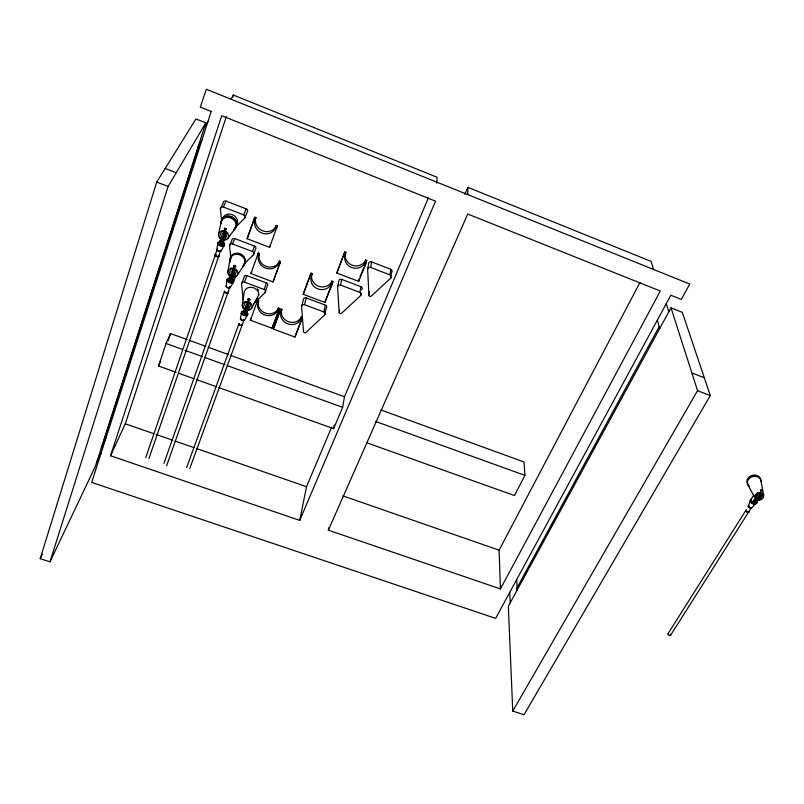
<?xml version="1.0" encoding="UTF-8"?>
<svg xmlns="http://www.w3.org/2000/svg" width="804" height="804" viewBox="0 0 804 804"><rect width="100%" height="100%" fill="white"/><g stroke="black" fill="none" stroke-linecap="round" stroke-linejoin="round"><path stroke-width="1.21" d="M467.807 194.618L467.827 187.342L651.069 261.38L653.652 269.672M436.713 183.242L437.095 177.272L233.411 95.053L230.949 99.394M222.085 236.868L222.296 237.783M245.733 307.218C245.994 310.696 249.3 307.962 248.788 304.475C247.23 301.108 243.893 307.54 246.165 308.857M248.607 304.977L246.838 304.213M391.91 271.963A2.07 1.909 11.3 0 0 390.784 269.32L371.589 261.903A2.221 2.05 14.2 0 0 368.604 263.823L367.639 269.38L368.925 295.219A1.367 1.246 12.3 0 0 371.257 296.113L390.784 278.083L391.518 272.466A2.07 1.909 11.3 0 0 391.739 272.224M390.784 278.083A2.08 1.92 11.1 0 0 390.041 274.918L390.784 269.32M216.869 249.552L217.703 243.371M226.115 286.194L226.969 280.194M242.265 305.269L244.054 293.058A7.487 6.643 22.3 0 1 249.873 287.239L253.692 287.721L256.878 289.912A7.477 6.633 22.3 0 1 258.757 294.907M240.466 318.746L241.331 312.947M368.925 295.219L369.488 291.782M328.374 530.168L467.747 214.035L660.305 291.018L500.42 588.93L328.374 530.168L328.766 527.766M367.639 269.38A2.241 2.07 13.9 0 1 370.654 267.451L371.589 261.903M218.768 387.568L333.62 428.653L342.645 407.326L344.484 396.744L428.321 198.065M361.689 289.812A2.05 1.879 13.8 0 0 360.916 286.706L341.77 279.4A2.211 2.02 16.2 0 0 338.826 281.289L337.6 286.978L339.187 312.444A1.357 1.226 14.3 0 0 341.519 313.319L360.674 295.56L361.076 293.259M227.803 272.084L229.914 260.255A7.668 6.844 25.6 0 1 235.813 254.235L239.713 254.737L242.979 256.999A7.668 6.834 25.6 0 1 244.929 262.164L243.743 265.501L237.09 275.571A5.136 4.563 25 0 1 228.366 274.466A5.136 4.563 25 0 1 233.07 268.074A5.136 4.563 25 0 1 237.09 275.571M366.302 262.697L366.714 260.375L365.659 259.963A10.613 9.809 16.5 0 1 360.162 265.25L357.549 265.903A10.613 9.809 16.5 0 1 347.67 262.104L346.202 259.873A10.613 9.809 16.5 0 1 345.861 252.325L344.795 251.913L336.816 273.038L358.684 281.39L366.302 262.697L365.237 262.285A10.663 9.839 16.4 0 1 359.73 267.591L357.097 268.245A10.663 9.839 16.4 0 1 347.187 264.436L345.71 262.194A10.663 9.839 16.4 0 1 345.358 254.617L345.861 252.325M365.237 262.285L365.659 259.963M360.674 295.56A2.07 1.889 13.5 0 0 359.89 292.435L360.916 286.706M333.62 428.653L334.263 425.065M358.684 281.39L359.117 279.018M299.731 520.389L435.547 201.161L221.713 115.675L110.53 455.757L299.731 520.389L306.525 486.701L331.7 427.055M258.747 294.917L251.34 308.635A5.015 4.422 21.8 0 1 242.798 307.57A5.015 4.422 21.8 0 1 247.451 301.399A5.015 4.422 21.8 0 1 251.34 308.635M218.708 233.602L221.14 221.723M339.187 312.444L339.67 310.093M337.6 286.978A2.231 2.03 16 0 1 340.564 285.078L341.77 279.4M336.816 273.038L344.795 251.913M760.433 491.204L762.081 490.681L760.745 489.787L760.343 490.239L761.177 490.993L760.574 490.551C763.9 490.641 758.494 491.224 761.267 490.249M760.755 490.621L761.408 490.239M332.293 284.124L332.906 281.45L331.851 281.048A10.552 9.598 18.3 0 1 326.484 286.244L323.891 286.877A10.552 9.598 18.3 0 1 314.062 283.149L312.565 280.958A10.552 9.598 18.3 0 1 312.123 273.531L311.058 273.129L303.208 294.284L325.007 302.505L332.293 284.124L331.238 283.722A10.603 9.638 18.2 0 1 325.851 288.937L323.248 289.581A10.603 9.638 18.2 0 1 313.369 285.832L311.872 283.631A10.603 9.638 18.2 0 1 311.419 276.184L312.123 273.531M331.238 283.722L331.851 281.048M324.625 314.997L326.183 308.183A2.05 1.839 16.1 0 0 325.369 305.138L306.264 297.942A2.201 1.98 18.1 0 0 303.379 299.802L301.58 306.545L303.54 331.63A1.357 1.206 16.3 0 0 305.872 332.494L324.625 314.997A2.07 1.859 15.8 0 0 323.811 311.922L325.369 305.138M325.007 302.505L325.64 299.761M218.879 256.386L220.266 250.979M301.882 319.218L302.445 317.047L301.399 316.655A10.422 9.296 18.4 0 1 296.184 321.7L293.641 322.314A10.422 9.296 18.4 0 1 283.912 318.696L282.415 316.575A10.422 9.296 18.4 0 1 281.882 309.369L280.837 308.977L273.39 329.067L294.937 337.037L301.882 319.218L300.837 318.826A10.452 9.316 18.3 0 1 295.601 323.881L293.048 324.504A10.452 9.316 18.3 0 1 283.279 320.876L281.772 318.746A10.452 9.316 18.3 0 1 281.239 311.52L281.882 309.369M228.075 292.827L229.462 287.581M301.58 306.545A2.221 1.99 17.8 0 1 304.495 304.666L306.264 297.942M300.837 318.826L301.399 316.655M294.937 337.037L301.58 319.268M303.208 294.284L311.058 273.129M231.351 274.094C231.622 277.661 234.989 274.767 234.446 271.249C232.848 267.762 229.441 274.405 231.783 275.742M234.235 271.812L233.863 271.008L232.446 270.938M242.346 325.158L243.733 320.092M273.39 329.067L280.837 308.977M278.877 310.294L279.43 308.455L278.385 308.063A10.492 9.326 20.5 0 1 273.199 313.138L270.657 313.761A10.492 9.326 20.5 0 1 260.848 310.113L259.33 307.972A10.492 9.326 20.5 0 1 258.727 300.716L257.662 300.324L250.396 320.213L272.094 328.233L278.877 310.294L277.822 309.902A10.522 9.346 20.5 0 1 272.626 314.997L270.074 315.62A10.522 9.346 20.5 0 1 260.235 311.962L258.707 309.821A10.522 9.346 20.5 0 1 258.104 302.545L258.727 300.716M272.094 328.233L279.43 308.455M277.822 309.902L278.385 308.063M40.2 558.669L156.73 182.056L195.975 118.912L205.844 122.841L95.435 466.189L49.999 561.825L40.2 558.669L42.391 554.177M49.999 561.825L168.086 186.438L205.844 122.841M102.279 445.898L199 145.303M258.315 253.049L250.908 273.561L273.018 281.902L280.516 261.501L279.45 261.089A10.733 9.678 24.1 0 1 274.154 266.375L271.561 267.028A10.733 9.678 24.1 0 1 261.561 263.23L260.014 261.009A10.733 9.678 24.1 0 1 259.401 253.461L258.315 253.049L257.682 254.767L258.767 255.18A10.764 9.698 24 0 0 259.38 262.747L260.938 264.978A10.764 9.698 24 0 0 270.968 268.777L273.571 268.124A10.764 9.698 24 0 0 278.877 262.828L279.45 261.089M273.018 281.902L280.516 261.501M110.53 455.757L125.303 423.788L226.356 116.49M232.627 97.435L233.411 95.053M253.622 303.691L265.059 292.656L267.27 286.023A2.08 1.859 22.1 0 0 266.375 282.918L246.918 275.591A2.241 1.99 23.9 0 0 244.044 277.481L241.572 284.043L243.21 299.872M176.217 372.352L158.488 366.011L166.046 343.469L170.569 333.549L187.02 339.529M168.207 340.594L170.569 333.549M265.059 292.656A2.1 1.879 21.8 0 0 264.154 289.52L266.375 282.918M250.396 320.213L251.039 318.354M257.662 300.324L257.049 302.153L258.104 302.545M145.755 457.566L215.271 255.019M222.587 237.944L224.296 234.698L223.04 238.115L222.819 237.492M221.291 243.833L220.557 244.285L221.321 242.275L221.09 244.255M221.01 244.456L221.381 243.381M148.901 458.642L218.668 256.305M246.366 308.927L246.557 307.6L246.275 308.414L247.481 308.063M244.215 314.223L245.371 312.384L244.647 314.384L244.456 313.53M244.647 314.384L244.426 313.62M255.943 217.603L255.079 219.793A10.975 9.97 27.4 0 0 255.712 227.592L257.3 229.884A10.975 9.97 27.4 0 0 267.491 233.803L270.144 233.13A10.975 9.97 27.4 0 0 275.521 227.673L276.616 228.095L277.39 225.884L276.305 225.462A10.924 9.939 27.6 0 1 270.938 230.909L268.305 231.572A10.924 9.939 27.6 0 1 258.154 227.673L256.577 225.381A10.924 9.939 27.6 0 1 255.943 217.603L254.848 217.18L247.119 238.738L269.601 247.33L270.395 245.059M163.946 463.395L224.527 291.5M232.678 275.37L231.864 275.229L233.1 273.189M229.833 281.31L230.577 279.3L230.276 281.47M232.537 274.898L232.175 274.435L232.316 275.4L233.1 271.852L231.864 275.229M275.521 227.673L276.305 225.462M247.481 309.761A1.196 1.055 21.5 0 0 248.959 309.188L250.506 304.967A1.136 1.005 21.7 0 0 249.783 303.631L246.255 302.314A1.025 0.904 22 0 0 244.989 302.806L243.511 306.867A1.518 1.337 21.8 0 0 244.476 308.646L247.481 309.761L247.682 309.188M166.679 465.576L227.874 292.746M254.848 217.18L247.119 238.738M233.703 281.551L235.793 275.661M244.929 312.223L244.557 313.269L245.371 312.384M247.471 305.098L246.275 308.414M244.476 308.646L244.677 308.073M186.699 467.436L238.878 323.881M246.717 308.575L247.913 305.259M269.601 247.33L277.39 225.884M258.767 255.18L259.401 253.461M189.784 468.491L242.145 325.077M250.908 273.561L251.551 271.802M241.572 284.043A2.261 2.01 23.5 0 1 244.476 282.134L246.918 275.591M243.642 264.395L253.411 254.778L255.451 249.32A2.121 1.909 25.8 0 0 254.536 246.114L234.738 238.557A2.281 2.05 27.6 0 0 231.833 240.517L229.552 245.903L230.959 259.069M253.411 254.778A2.141 1.92 25.5 0 0 252.476 251.541L254.536 246.114M748.162 506.138L750.524 500.631M233.1 271.852L232.597 273.169L233.552 272.023M230.577 279.3L230.175 280.325L231.019 279.46M233.15 276.727A1.226 1.085 24.7 0 0 234.657 276.134L236.205 271.752A1.166 1.035 25 0 0 235.461 270.375L231.843 269.008A1.045 0.935 25.3 0 0 230.557 269.521L229.08 273.722A1.548 1.377 25 0 0 230.075 275.571L233.15 276.727L233.371 276.164M248.416 300.374L249.119 300.455M326.092 298.616L332.906 281.45M230.075 275.571L230.296 275.008M360.011 276.827L363.589 268.054M364.483 265.853L366.714 260.375M224.296 234.698L223.321 235.833L224.065 235.331M223.834 234.527L223.824 235.833M234.356 228.547L244.657 218.206L247.16 212.196A2.171 1.96 29.8 0 0 246.215 208.889L226.085 201.111A2.332 2.1 31.4 0 0 223.15 203.121L220.366 209.05L221.572 220.175M220.909 243.28L221.321 242.275M221.773 242.446L220.929 243.21M229.552 245.903A2.311 2.06 27.2 0 1 232.487 243.934L234.738 238.557M244.657 218.206A2.191 1.98 29.3 0 0 243.692 214.869L246.215 208.889M223.14 233.642C226.607 231.904 224.808 240.496 222.095 238.245C220.226 229.602 229.602 232.889 223.14 238.205M234.798 267.179C233.441 267.189 235.24 266.395 234.547 267.049M464.823 194.236L467.827 187.342M215.06 254.938L217.291 249.843M223.924 239.592A1.246 1.116 28.2 0 0 225.442 238.979L226.999 234.466A1.186 1.065 28.5 0 0 226.246 233.039L222.567 231.632A1.075 0.955 28.8 0 0 221.261 232.165L219.773 236.497A1.588 1.417 28.5 0 0 220.788 238.396L223.924 239.592L224.155 239.059M220.788 238.396L221.03 237.863M158.488 366.011L160.529 361.498M220.366 209.05A2.362 2.121 31 0 1 223.331 207.02L226.085 201.111M225.612 229.803L225.281 229.914M225.17 229.301L224.909 229.793L226.447 228.668L224.416 228.256L225.231 229.1M96.55 462.692L101.053 453.225M101.284 447.999L105.756 438.652M220.557 244.285L220.809 243.773M380.995 410.01L524.017 461.978L524.952 475.395L514.47 495.555L366.433 442.642M223.04 238.115L222.909 237.18L223.281 237.662M227.914 238.416A5.246 4.683 28.5 0 0 223.813 230.688A5.246 4.683 28.5 0 0 219.06 237.28A5.246 4.683 28.5 0 0 227.914 238.416L234.858 228.949L236.044 225.532A7.819 7.015 29.3 0 0 234.064 220.165L230.728 217.854L226.768 217.341A7.819 7.015 29.3 0 0 220.798 223.562M500.42 588.93L499.103 550.187L639.964 282.485M748.725 512.279L751.026 507.887M659.24 326.565L516.922 587.965L517.052 590.297M671.008 307.832L508.349 606.246L512.751 711.078L524.027 714.716L710.294 395.568L682.315 312.334L671.008 307.832L697.55 390.654L512.751 711.078M761.187 495.294C760.584 492.259 755.75 498.058 758.614 498.621M198.156 146.75L201.894 140.308M220.939 251.099L224.055 245.783M204.347 127.504L208.025 121.273M230.115 287.691L233.21 282.536M244.376 320.193L247.431 315.208M750.655 499.897L753.7 495.073M668.024 633.683L745.861 510.419M670.516 635.411L748.554 512.168M754.976 502.832L756.102 501.786L755.79 503.756L754.976 502.832L755.469 503.425M755.097 502.781L755.67 501.867L756.242 502.922M756.102 501.786L755.348 502.972L755.79 503.756M755.428 503.616L755.73 501.646M758.875 498.279L760.363 495.937L760.966 497.395C760.634 501.023 757.79 497.063 759.82 499.194M759.529 498.58L759.187 498.118C761.991 493.445 758.242 501.394 760.715 497.445L760.363 495.937M759.247 498.42L760.735 496.068M759.448 499.063C766.443 490.149 753.469 499.746 759.509 498.872M761.298 491.003L760.574 490.44M751.469 508.048L755.257 504.068M234.788 267.028L234.155 267.028M225.361 229.793C228.838 228.617 221.512 227.753 225.572 229.331M225.502 229.14L225.331 229.08M248.938 299.54C248.918 298.234 249.049 300.585 248.828 299.45M248.737 300.535C250.526 300.394 246.939 299.118 249.2 299.44M225.582 229.13L225.241 228.668M218.407 242.939L217.954 243.099A3.397 1.347 20.3 0 0 220.748 245.964A3.397 1.347 20.3 0 0 223.894 244.999M249.17 300.415L248.969 299.822M248.928 300.545L248.265 299.962L248.908 300.445M234.356 266.124C235.642 265.39 233.592 266.657 234.175 266.928M760.835 490.48L761.197 490.882M761.006 491.314L760.463 491.264M225.241 228.798L225.924 228.627L225.14 229.07M754.062 476.3L757.489 476.712L760.031 478.581M760.745 490.872L760.835 491.385M223.311 239.743L222.246 239.532M759.066 492.721L757.87 493.043L755.639 496.56A1.397 1.126 -15.8 0 0 755.458 497.153M342.826 495.847L499.103 550.187M125.303 423.788L153.725 433.657M156.097 434.482L172.679 440.24M175.051 441.064L193.995 447.637M196.367 448.461L306.525 486.701M178.578 373.197L193.945 378.694M196.307 379.538L216.407 386.724M166.046 343.469L182.528 349.428M184.88 350.273L202.538 356.664M204.889 357.519L224.909 364.755M227.261 365.599L342.645 407.326M375.599 421.447L524.952 475.395M189.372 340.383L205.824 346.363M208.166 347.217L228.145 354.474M230.497 355.328L344.484 396.744M756.403 498.761L758.956 499.706A1.095 0.884 -15.9 0 0 760.433 499.224L762.705 495.646A1.045 0.844 -16.1 0 0 762.313 494.52L758.494 493.445L755.881 497.254A1.397 1.136 -15.8 0 0 756.403 498.761L756.162 498.068M756.333 502.902L755.67 501.867M280.194 311.128L281.239 311.52M247.632 302.183L249.984 303.058A1.136 1.005 21.8 0 1 250.466 303.379M760.715 497.445L760.212 496.51M759.187 498.118L759.901 498.721M757.016 498.39L758.956 499.706M234.778 269.481L232.075 268.456A1.045 0.935 25.3 0 0 230.889 268.757M244.476 282.134L264.154 289.52M304.495 304.666L323.811 311.922M232.487 243.934L252.476 251.541M340.564 285.078L359.89 292.435M278.877 262.828L279.953 263.24M310.354 275.782L311.419 276.184M222.798 231.11L226.477 232.517M223.331 207.02L243.692 214.869M253.984 219.371L255.079 219.793M344.293 254.205L345.358 254.617M156.73 182.056L168.086 186.438M697.55 390.654L710.294 395.568M370.654 267.451L390.041 274.918M165.192 168.448L176.217 172.729M691.882 372.955L704.314 377.779M754.062 476.32A6.914 5.638 -16.2 0 0 747.549 481.254L747.619 484.199L754.845 497.766M758.363 498.57L758.574 499.173M758.192 498.51L758.403 499.113M666.245 303.681L668.827 311.851M657.34 320.103L659.782 328.434M760.735 479.887L763.629 494.882M229.914 260.255L230.085 262.054M516.701 579.543L517.243 589.925M509.756 592.357L510.218 602.819M222.768 217.924A7.96 7.146 29.5 0 1 231.049 214.296L233.009 214.99A7.96 7.146 29.5 0 1 235.994 226.527M221.301 223.582A7.99 7.166 29.4 0 1 230.195 216.216L232.155 216.919A7.99 7.166 29.4 0 1 235.15 228.487M756.031 502.992A3.136 1.246 31.2 0 1 752.092 502.309A3.136 1.246 31.2 0 1 751.438 499.656M751.368 507.324A1.93 0.774 31.2 0 1 750.624 508.158A1.93 0.774 31.2 0 1 748.343 506.681A1.93 0.774 31.2 0 1 749.087 505.847M755.338 502.671A3.075 1.226 31.2 0 1 754.363 504.028A3.075 1.226 31.2 0 1 750.765 501.957A3.075 1.226 31.2 0 1 751.117 500.249M748.765 511.867A1.809 0.734 31.3 0 1 747.67 512.319A1.809 0.734 31.3 0 1 745.73 510.902A1.809 0.734 31.3 0 1 746.494 510.208M751.087 507.756A1.407 0.573 31.2 0 1 749.308 507.455A1.407 0.573 31.2 0 1 749.016 506.249M755.328 503.394A3.005 1.206 31.2 0 1 752.956 503.897A3.005 1.206 31.2 0 1 750.102 501.093M748.594 511.806A1.608 0.653 31.3 0 1 747.619 512.198A1.608 0.653 31.3 0 1 745.891 510.942A1.608 0.653 31.3 0 1 746.574 510.329M670.064 634.205A1.518 0.754 32.9 0 1 670.275 635.552A1.518 0.754 32.9 0 1 668.295 634.708A1.518 0.754 32.9 0 1 668.436 633.512M748.916 485.566A7.085 5.779 -16.3 0 1 751.006 475.777A7.085 5.779 -16.3 0 1 760.765 480.179M749.428 486.561A6.914 5.638 -16.2 0 1 747.619 484.199M760.031 478.561A6.914 5.638 -16.2 0 1 760.986 481.315M753.66 502.56A2.08 1.678 -15.6 0 1 753.499 500.279A2.08 1.678 -15.6 0 1 756.242 499.696A2.08 1.678 -15.6 0 1 756.886 501.877A1.578 1.276 -15.6 0 1 754.604 503.193A1.578 1.276 -15.6 0 1 754.574 500.962A1.578 1.276 -15.6 0 1 756.916 501.837M756.564 502.259A2.08 1.678 -15.6 0 1 756.142 502.57M755.117 502.902A2.08 1.678 -15.6 0 1 754.584 502.902M247.33 312.937A3.387 1.477 20.5 0 1 246.858 314.887A3.387 1.477 20.5 0 1 242.517 313.55A3.387 1.477 20.5 0 1 242.245 311.369M244.014 319.369A2.08 0.915 20.5 0 1 243.723 320.575A2.08 0.915 20.5 0 1 241.039 319.761A2.08 0.915 20.5 0 1 240.878 318.404M247.049 313.59A3.327 1.447 20.5 0 1 246.366 315.53A3.327 1.447 20.5 0 1 241.954 313.892A3.327 1.447 20.5 0 1 242.647 311.962M242.014 324.384A1.96 0.864 20.4 0 1 241.733 325.53A1.96 0.864 20.4 0 1 239.22 324.766A1.96 0.864 20.4 0 1 239.069 323.489M243.16 320.384A1.528 0.673 20.5 0 1 241.552 319.942A1.528 0.673 20.5 0 1 240.878 319.027M247.25 314.384A3.246 1.417 20.5 0 1 244.305 315.56A3.246 1.417 20.5 0 1 241.562 312.645M241.853 324.394A1.739 0.774 20.4 0 1 241.592 325.409A1.739 0.774 20.4 0 1 239.361 324.736A1.739 0.774 20.4 0 1 239.23 323.6M257.36 288.857A7.668 6.814 22.4 0 1 258.476 290.435M257.582 298.123A7.477 6.633 22.3 0 1 256.325 299.359M243.24 312.877A2.251 1.98 21.5 0 1 244.748 310.103A2.251 1.98 21.5 0 1 247.431 312.384A2.251 1.98 21.5 0 1 244.537 313.972M244.014 313.711A2.251 1.98 21.5 0 1 243.572 313.329M234.537 273.852A3.487 1.437 20.4 0 1 232.838 273.42M233.532 280.717A3.467 1.447 20.3 0 1 232.125 282.154A3.467 1.447 20.3 0 1 227.944 280.586A3.467 1.447 20.3 0 1 227.904 278.606M229.401 286.586A2.141 0.904 20.2 0 1 229.793 287.973A2.141 0.904 20.2 0 1 227.12 287.48A2.141 0.904 20.2 0 1 226.276 286.003M233.421 281.832A3.407 1.427 20.3 0 1 230.105 282.485A3.407 1.427 20.3 0 1 227.019 279.822M227.984 292.334A2.01 0.854 20.2 0 1 227.17 293.189A2.01 0.854 20.2 0 1 224.748 292.284A2.01 0.854 20.2 0 1 224.728 291.118M229.472 287.4A1.558 0.663 20.2 0 1 228.145 287.772A1.558 0.663 20.2 0 1 226.527 286.666M233.039 281.732A3.327 1.397 20.3 0 1 229.984 282.807A3.327 1.397 20.3 0 1 227.21 279.903M227.783 292.314A1.779 0.764 20.2 0 1 226.145 292.907A1.779 0.764 20.2 0 1 224.658 291.339M230.245 261.23A7.859 7.015 25.7 0 1 234.838 253.451A7.859 7.015 25.7 0 1 244.285 257.019A7.859 7.015 25.7 0 1 242.959 266.034M243.743 265.501A7.668 6.834 25.6 0 1 242.476 266.787M235.15 265.993A1.055 0.502 12.1 0 1 235.25 266.827A1.055 0.502 12.1 0 1 233.642 266.395A1.055 0.502 12.1 0 1 234.366 265.782M235.683 269.822A1.166 1.035 25 0 1 236.446 270.657M228.678 279.511A2.311 2.05 24.6 0 1 230.396 277.169A2.311 2.05 24.6 0 1 233.1 278.978A2.311 2.05 24.6 0 1 231.381 281.32M230.205 281.179A2.311 2.05 24.6 0 1 228.879 280.033M229.371 280.847A1.749 1.548 24.6 0 1 230.125 278.335A1.749 1.548 24.6 0 1 232.336 280.234A1.749 1.548 24.6 0 1 229.713 281.139M224.386 243.964A3.538 1.397 20.3 0 1 221.11 244.959A3.538 1.397 20.3 0 1 218.196 241.974M220.587 250.305A2.181 0.874 20.2 0 1 220.236 251.431A2.181 0.874 20.2 0 1 217.442 250.536A2.181 0.874 20.2 0 1 217.321 249.26M224.085 244.657A3.467 1.377 20.3 0 1 222.658 245.984A3.467 1.377 20.3 0 1 218.487 244.396A3.467 1.377 20.3 0 1 218.477 242.517M218.216 255.37A2.04 0.824 20.1 0 1 218.346 256.687A2.04 0.824 20.1 0 1 215.492 255.783A2.04 0.824 20.1 0 1 215.854 254.617M219.653 251.22A1.588 0.643 20.2 0 1 217.814 250.637A1.588 0.643 20.2 0 1 217.412 249.712M218.376 255.642A1.819 0.734 20.1 0 1 217.964 256.597A1.819 0.734 20.1 0 1 215.562 255.682A1.819 0.734 20.1 0 1 215.985 254.727M220.979 222.688A8.02 7.196 29.3 0 1 232.105 217.271A8.02 7.196 29.3 0 1 234.085 229.562M234.858 228.949A7.819 7.015 29.3 0 1 233.572 230.266M219.974 243.602A2.352 2.1 28 0 1 220.417 240.376A2.352 2.1 28 0 1 223.783 241.652A2.352 2.1 28 0 1 222.165 244.436M219.854 243.522A1.779 1.588 28 0 1 221.311 241.27A1.779 1.588 28 0 1 223.009 243.662A1.779 1.588 28 0 1 220.115 243.893M211.191 111.465L91.656 482.4L495.656 618.376L670.827 295.219L681.32 299.42L689.731 284.043L206.337 89.284L200.307 107.113L211.191 111.465M756.996 499.837A4.623 3.749 -15.9 0 0 763.8 495.847A4.623 3.749 -15.9 0 0 756.906 493.274A4.623 3.749 -15.9 0 0 756.996 499.837M754.363 503.575A2.08 1.678 -15.6 0 0 757.418 501.786A2.08 1.678 -15.6 0 0 754.313 500.631A2.08 1.678 -15.6 0 0 754.363 503.575M754.735 503.575A1.578 1.276 -15.6 0 0 757.046 502.219A1.578 1.276 -15.6 0 0 754.705 501.344A1.578 1.276 -15.6 0 0 754.735 503.575M248.134 299.862A1.025 0.513 12.3 0 0 249.853 299.952A1.025 0.513 12.3 0 0 248.697 299.088A1.025 0.513 12.3 0 0 248.134 299.862M248.205 299.51A1.025 0.513 12.3 0 0 249.923 299.611A1.025 0.513 12.3 0 0 248.758 298.746A1.025 0.513 12.3 0 0 248.205 299.51M243.009 313.53A2.251 1.99 21.5 0 0 246.848 314.012A2.251 1.99 21.5 0 0 245.089 310.766A2.251 1.99 21.5 0 0 243.009 313.53M243.491 313.349A1.708 1.497 21.5 0 0 246.396 313.711A1.708 1.497 21.5 0 0 245.069 311.259A1.708 1.497 21.5 0 0 243.491 313.349M243.371 313.671A1.708 1.497 21.4 0 0 246.285 314.032A1.708 1.497 21.4 0 0 244.949 311.57A1.708 1.497 21.4 0 0 243.371 313.671M233.853 266.174A1.055 0.502 12.1 0 0 235.622 266.295A1.055 0.502 12.1 0 0 234.436 265.421A1.055 0.502 12.1 0 0 233.853 266.174M228.627 280.676A2.311 2.05 24.6 0 0 232.547 281.169A2.311 2.05 24.6 0 0 230.738 277.802A2.311 2.05 24.6 0 0 228.627 280.676M228.989 280.787A1.749 1.548 24.5 0 0 231.964 281.159A1.749 1.548 24.5 0 0 230.587 278.626A1.749 1.548 24.5 0 0 228.989 280.787M219.351 243.723A2.362 2.1 28 0 0 223.341 244.225A2.362 2.1 28 0 0 221.492 240.758A2.362 2.1 28 0 0 219.351 243.723M219.723 243.813A1.789 1.588 28 0 0 222.738 244.195A1.789 1.588 28 0 0 221.341 241.582A1.789 1.588 28 0 0 219.723 243.813"/></g></svg>
